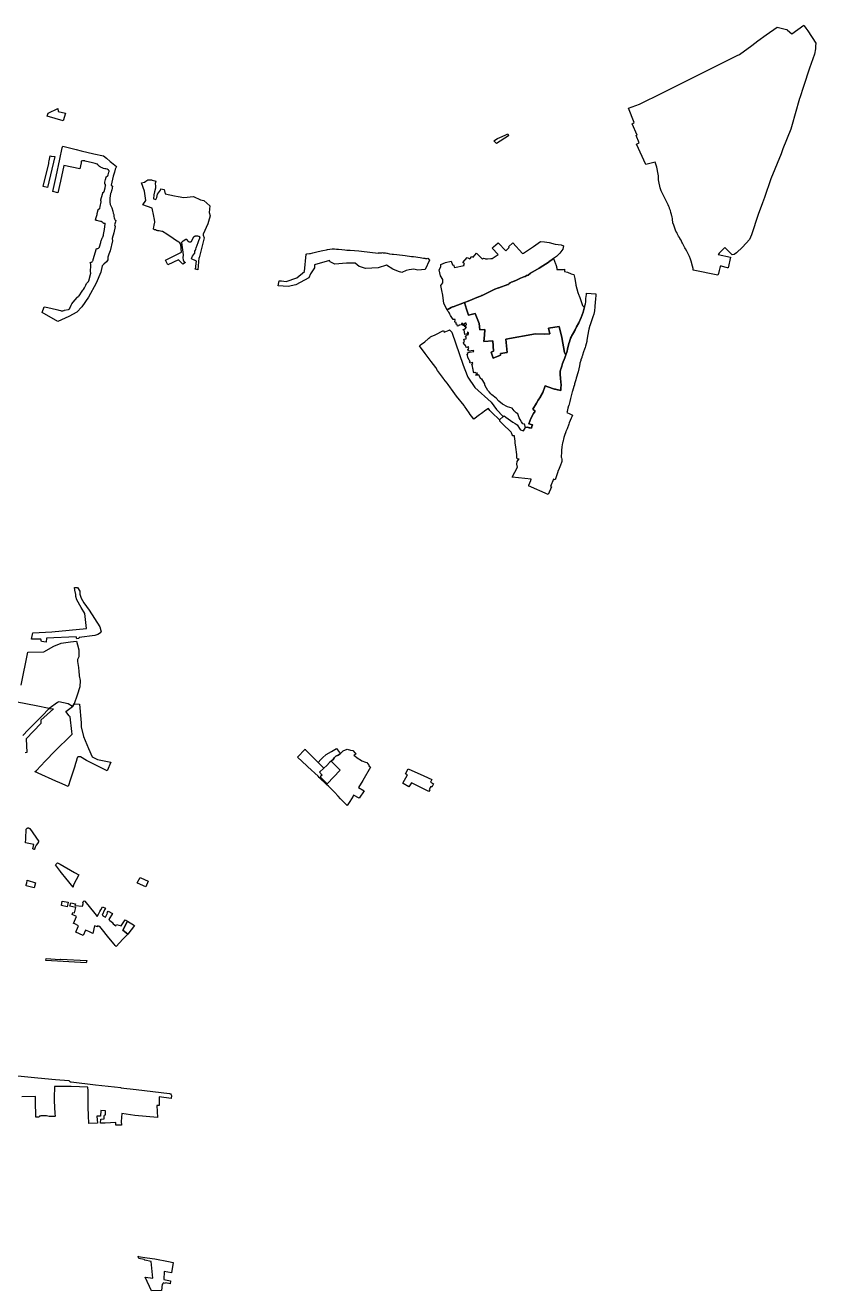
# Model space of a CAD drawing. Header units: inches. Extents: x 280195 to 293923, y 9098893 to 9120289.
# Drawn here: x 289799 to 293188, y 9100963 to 9106387 of the extents above; entities that cross this region are included whole.
import ezdxf

# ---------------------------------------------------------------- set-up
doc = ezdxf.new("R2010")
doc.units = ezdxf.units.IN
doc.header["$MEASUREMENT"] = 0
doc.layers.add('CIS', color=7, linetype='Continuous')

msp = doc.modelspace()

# ---------------------------------------------------------------- linework, layer by layer
at = {"layer": 'CIS'}
for points in [[(293154.1603, 9106363.3384), (293188.1408, 9106310.9062), (293187.3904, 9106298.3003), (293186.7056, 9106286.7939), (293182.4061, 9106263.6428), (293168.6723, 9106223.9674), (293161.5702, 9106203.4501), (293136.1914, 9106125.0803), (293120.2289, 9106075.7883), (293119.3808, 9106072.8847), (293100.4702, 9106008.1398), (293086.9303, 9105961.783), (293081.2028, 9105942.1734), (293047.7262, 9105857.4193), (293039.5308, 9105836.6707), (292995.6672, 9105729.0927), (292994.2209, 9105725.5454), (292969.8144, 9105653.8708), (292968.0933, 9105648.8161), (292960.0007, 9105626.1776), (292941.9656, 9105575.7248), (292913.1921, 9105489.4043), (292904.9238, 9105469.5605), (292873.7161, 9105435.663), (292848.6336, 9105411.3212), (292838.6852, 9105404.2304), (292830.3113, 9105403.0407), (292798.9992, 9105434.4242), (292774.5592, 9105409.9887), (292770.4581, 9105404.4323), (292822.5963, 9105393.937), (292812.5444, 9105347.5353), (292809.6232, 9105348.1934), (292783.3735, 9105355.505), (292783.2564, 9105355.5272), (292782.4748, 9105355.5956), (292781.6933, 9105355.5272), (292780.9354, 9105355.3242), (292780.2245, 9105354.9926), (292780.1489, 9105354.9397), (292779.5818, 9105354.5426), (292779.027, 9105353.9879), (292778.577, 9105353.3452), (292778.2455, 9105352.6342), (292778.0424, 9105351.8764), (292777.974, 9105351.0948), (292777.9745, 9105351.0287), (292777.3841, 9105347.9256), (292774.5568, 9105335.8004), (292770.9425, 9105323.886), (292767.8874, 9105315.6503), (292663.365, 9105337.0647), (292662.5431, 9105344.3479), (292660.5399, 9105354.9356), (292657.776, 9105365.2631), (292657.5087, 9105366.1642), (292654.5562, 9105375.7083), (292651.5985, 9105384.6131), (292647.6707, 9105395.6065), (292646.0956, 9105398.7425), (292644.3419, 9105402.19), (292635.1578, 9105419.5369), (292629.5589, 9105429.5658), (292627.4984, 9105433.2567), (292617.3935, 9105452.7774), (292614.8776, 9105457.9262), (292610.6745, 9105465.7732), (292606.2442, 9105473.2363), (292603.9306, 9105477.1337), (292600.6117, 9105482.8325), (292600.128, 9105483.7493), (292593.999, 9105495.365), (292593.8473, 9105495.6742), (292592.5841, 9105498.3908), (292592.3764, 9105498.824), (292588.8806, 9105505.489), (292579.6267, 9105530.3723), (292575.8947, 9105540.4074), (292575.765, 9105541.1988), (292575.4263, 9105545.5789), (292574.8811, 9105548.9302), (292573.8638, 9105557.3326), (292572.0481, 9105565.9714), (292571.2744, 9105569.6523), (292571.2532, 9105569.753), (292569.8815, 9105575.7667), (292567.6949, 9105584.7684), (292565.2147, 9105592.8044), (292561.8372, 9105602.1821), (292560.8265, 9105604.729), (292558.2881, 9105610.7147), (292555.192, 9105617.1558), (292528.9229, 9105671.8061), (292527.3733, 9105674.6819), (292525.8246, 9105678.0732), (292521.0434, 9105690.4935), (292515.4496, 9105717.3657), (292514.3066, 9105724.5522), (292514.3511, 9105741.4208), (292512.8329, 9105749.141), (292506.9579, 9105778.7788), (292499.7612, 9105801.2155), (292460.2247, 9105789.9747), (292420.1404, 9105877.1143), (292431.2529, 9105883.8612), (292418.5529, 9105914.4207), (292422.5218, 9105916.8019), (292400.6935, 9105964.8238), (292409.8216, 9105969.9832), (292385.2207, 9106031.4184), (292433.1476, 9106049.1615), (292531.6975, 9106098.3301), (292544.9563, 9106104.9452), (292614.6095, 9106139.6966), (292668.8383, 9106166.7524), (292708.099, 9106186.3404), (292767.942, 9106216.1973), (292851.7922, 9106258.0319), (292861.2471, 9106262.7491), (292913.7368, 9106300.845), (292940.7434, 9106320.4458), (292975.6876, 9106345.8075), (293022.4158, 9106379.7218), (293062.4938, 9106369.8284), (293064.3551, 9106368.9605), (293066.9554, 9106366.8645), (293086.5259, 9106351.0893), (293136.686, 9106387.2264), (293138.841, 9106384.3965), (293146.2091, 9106374.2684), (293154.1603, 9106363.3384)], [(289893.5349, 9105997.4639), (289897.5036, 9106010.4814), (289938.1437, 9106030.0077), (289940.0487, 9106017.3077), (289971.3225, 9106010.6403), (289962.115, 9105978.2551), (289893.5349, 9105997.4639)], [(290146.9343, 9105817.0674), (290163.7393, 9105803.2561), (290168.7928, 9105799.103), (290189.6686, 9105781.946), (290184.7153, 9105770.7123), (290181.699, 9105758.171), (290175.8253, 9105740.7085), (290168.2052, 9105701.3384), (290173.1265, 9105698.1635), (290169.9515, 9105682.1296), (290166.6177, 9105667.0484), (290164.7128, 9105666.8896), (290161.8428, 9105646.5265), (290161.379, 9105643.2358), (290161.6965, 9105629.2658), (290163.9191, 9105619.5821), (290171.0627, 9105604.3419), (290174.3965, 9105590.0546), (290175.9841, 9105582.4344), (290177.0953, 9105578.7832), (290179.159, 9105575.9257), (290178.8415, 9105567.8294), (290180.7465, 9105561.6382), (290182.1753, 9105557.3519), (290184.874, 9105552.5894), (290187.414, 9105551.002), (290186.779, 9105544.6519), (290181.699, 9105531.9518), (290184.5565, 9105524.3318), (290178.524, 9105498.2969), (290172.3421, 9105473.3689), (290172.6502, 9105463.6892), (290162.9665, 9105420.3504), (290157.2515, 9105406.0628), (290153.4415, 9105393.2041), (290153.9177, 9105381.2978), (290147.2502, 9105373.2015), (290136.1418, 9105362.9403), (290128.5177, 9105355.8977), (290123.1201, 9105328.5927), (290103.832, 9105282.1582), (290069.7007, 9105221.4362), (290041.4265, 9105180.971), (290020.8849, 9105157.9361), (289985.96, 9105139.2829), (289939.1285, 9105117.4548), (289871.2628, 9105155.5548), (289880.6594, 9105180.4813), (289889.3037, 9105178.5002), (289908.6486, 9105174.0666), (289938.1836, 9105167.2975), (289943.5126, 9105166.0762), (289951.0962, 9105164.3383), (289952.4034, 9105163.9509), (289956.3395, 9105163.3479), (289960.3163, 9105163.5496), (289964.1712, 9105164.5477), (289965.5332, 9105165.111), (289967.8809, 9105165.6715), (289983.414, 9105169.3794), (289984.0556, 9105169.4689), (289985.5711, 9105169.8749), (289986.9929, 9105170.538), (289988.2781, 9105171.4378), (289989.3875, 9105172.5473), (289990.2874, 9105173.8324), (289990.6342, 9105174.4951), (289995.9639, 9105187.9932), (289999.2002, 9105193.0903), (289999.4296, 9105193.4513), (290004.2224, 9105200.02), (290004.8801, 9105200.7987), (290021.5754, 9105220.5643), (290023.2943, 9105222.3135), (290023.7649, 9105222.7325), (290025.4025, 9105224.0271), (290027.7812, 9105225.5667), (290029.6794, 9105227.7572), (290029.8626, 9105228.0534), (290043.4269, 9105247.0849), (290046.505, 9105251.4037), (290048.3943, 9105254.1595), (290053.3705, 9105262.3762), (290057.6418, 9105270.9806), (290058.7309, 9105273.5079), (290058.9603, 9105274.0134), (290062.1233, 9105279.9035), (290065.5188, 9105284.7713), (290068.2766, 9105288.12), (290070.501, 9105290.2079), (290070.6734, 9105290.3011), (290071.1828, 9105290.6578), (290071.6226, 9105291.0976), (290071.9792, 9105291.607), (290072.242, 9105292.1706), (290072.3373, 9105292.4738), (290079.688, 9105324.5423), (290079.707, 9105324.7827), (290079.8311, 9105326.3543), (290079.5612, 9105328.8364), (290078.5683, 9105330.6611), (290078.23, 9105331.9767), (290079.7003, 9105358.1699), (290079.8357, 9105358.8449), (290079.8909, 9105359.476), (290080.0568, 9105361.3724), (290079.8357, 9105363.8997), (290079.1791, 9105366.3503), (290078.1069, 9105368.6496), (290076.8487, 9105370.488), (290078.8506, 9105370.6967), (290081.25, 9105371.3396), (290083.5012, 9105372.3894), (290085.536, 9105373.8141), (290087.2925, 9105375.5706), (290088.7172, 9105377.6053), (290089.767, 9105379.8566), (290089.9965, 9105380.5405), (290090.8167, 9105383.5203), (290103.9513, 9105431.2384), (290105.5869, 9105430.5765), (290107.313, 9105429.8804), (290108.6175, 9105430.0384), (290110.6683, 9105430.5879), (290112.5924, 9105431.4851), (290114.3315, 9105432.7028), (290115.8327, 9105434.204), (290117.0504, 9105435.9431), (290117.7856, 9105437.4464), (290122.5114, 9105455.6642), (290122.9993, 9105458.015), (290123.613, 9105459.8792), (290124.5453, 9105462.7114), (290129.0491, 9105474.7109), (290130.5873, 9105478.2434), (290131.2128, 9105479.2937), (290133.2324, 9105484.074), (290134.1337, 9105487.0255), (290134.2837, 9105487.5166), (290135.2697, 9105490.7454), (290135.329, 9105490.9931), (290138.6808, 9105511.6318), (290140.8464, 9105524.9668), (290142.3793, 9105534.4059), (290142.4627, 9105534.743), (290142.5016, 9105535.1873), (290142.4627, 9105535.6315), (290142.3473, 9105536.0623), (290142.1913, 9105536.3968), (290142.1588, 9105536.4665), (290141.903, 9105536.8319), (290141.8618, 9105536.873), (290141.5876, 9105537.1472), (290141.2223, 9105537.403), (290140.8181, 9105537.5915), (290140.3873, 9105537.7069), (290139.943, 9105537.7458), (290139.825, 9105537.7431), (290139.5404, 9105537.7589), (290136.5574, 9105538.3788), (290135.0336, 9105539.052), (290133.8524, 9105539.7804), (290132.9476, 9105540.4914), (290132.1698, 9105541.272), (290128.9138, 9105543.7923), (290125.2173, 9105545.6055), (290121.6263, 9105546.5731), (290116.2768, 9105547.9674), (290105.8015, 9105550.6976), (290104.004, 9105551.0386), (290101.0332, 9105552.2691), (290099.9997, 9105552.9368), (290100.8828, 9105554.2507), (290101.7387, 9105556.0861), (290102.2629, 9105558.0423), (290102.3401, 9105558.5441), (290107.0029, 9105576.4019), (290108.1904, 9105580.9495), (290112.3115, 9105596.7322), (290112.3522, 9105597.0246), (290112.5359, 9105597.71), (290112.8359, 9105598.3532), (290113.2428, 9105598.9344), (290113.7445, 9105599.4361), (290114.3258, 9105599.8432), (290114.9689, 9105600.1431), (290115.6544, 9105600.3268), (290116.1892, 9105600.385), (290116.5058, 9105600.4229), (290116.9897, 9105600.5525), (290117.4437, 9105600.7642), (290117.854, 9105601.0516), (290118.2083, 9105601.4058), (290118.4956, 9105601.8161), (290118.7073, 9105602.2702), (290118.7942, 9105602.5536), (290120.6887, 9105611.0095), (290125.0981, 9105630.6911), (290125.2719, 9105631.4666), (290125.3175, 9105631.6763), (290125.3586, 9105632.1464), (290125.3176, 9105632.6164), (290125.1953, 9105633.0722), (290124.9959, 9105633.4999), (290124.7252, 9105633.8865), (290124.3916, 9105634.2201), (290124.005, 9105634.4909), (290123.678, 9105634.6514), (290123.4743, 9105634.9757), (290123.0951, 9105635.789), (290122.8628, 9105636.6558), (290122.7846, 9105637.5498), (290122.8628, 9105638.4439), (290123.0951, 9105639.3107), (290123.1798, 9105639.5281), (290126.0787, 9105649.5306), (290131.1767, 9105667.9963), (290131.3533, 9105668.6359), (290131.6375, 9105669.6657), (290131.6897, 9105669.8213), (290131.925, 9105670.3261), (290132.2446, 9105670.7823), (290132.6385, 9105671.1762), (290133.0948, 9105671.4957), (290133.5996, 9105671.7311), (290134.1376, 9105671.8753), (290134.6457, 9105671.9235), (290134.7928, 9105671.9458), (290135.3172, 9105672.0863), (290135.8092, 9105672.3158), (290136.2538, 9105672.6271), (290136.6377, 9105673.0109), (290136.949, 9105673.4556), (290137.1784, 9105673.9475), (290137.3189, 9105674.4719), (290137.3452, 9105674.6516), (290141.0912, 9105690.5595), (290143.5284, 9105700.9097), (290143.7977, 9105702.0532), (290143.9054, 9105702.4789), (290143.951, 9105702.9997), (290143.9054, 9105703.5205), (290143.7701, 9105704.0255), (290143.5492, 9105704.4993), (290143.2493, 9105704.9274), (290142.8796, 9105705.2972), (290142.53, 9105705.55), (290142.1663, 9105705.7288), (290142.0858, 9105705.7851), (290141.7339, 9105706.0315), (290141.3607, 9105706.4047), (290141.0579, 9105706.8371), (290140.8348, 9105707.3155), (290140.7369, 9105707.64), (290140.3392, 9105708.504), (290140.0784, 9105709.4772), (290139.9906, 9105710.481), (290140.0784, 9105711.4848), (290140.3392, 9105712.458), (290140.3424, 9105712.4668), (290141.0163, 9105715.4182), (290143.396, 9105725.8408), (290143.4197, 9105725.9447), (290145.625, 9105735.604), (290145.7457, 9105735.9639), (290146.2852, 9105737.121), (290147.0175, 9105738.1669), (290147.9204, 9105739.0697), (290148.6137, 9105739.5848), (290149.1282, 9105739.6549), (290150.2428, 9105739.9537), (290151.2885, 9105740.4413), (290152.2337, 9105741.1031), (290152.7916, 9105741.661), (290153.0497, 9105741.919), (290153.7114, 9105742.8642), (290154.199, 9105743.91), (290154.4976, 9105745.0245), (290154.5906, 9105745.8549), (290157.465, 9105757.3105), (290157.8949, 9105758.3122), (290158.3315, 9105759.9416), (290158.4785, 9105761.6222), (290158.3316, 9105763.3027), (290157.8949, 9105764.9321), (290157.182, 9105766.4609), (290156.8601, 9105766.98), (290155.2861, 9105767.8891), (290150.3516, 9105770.1012), (290145.1372, 9105771.5341), (290140.5278, 9105772.1168), (290135.235, 9105773.5347), (290134.8439, 9105773.6583), (290128.4046, 9105776.092), (290121.8969, 9105779.3852), (290116.8072, 9105782.6423), (290115.357, 9105783.5154), (290113.038, 9105785.6813), (290111.9652, 9105787.2443), (290111.5502, 9105788.0382), (290111.5459, 9105788.0633), (290111.3225, 9105788.8969), (290110.9578, 9105789.6791), (290110.4628, 9105790.386), (290109.8526, 9105790.9962), (290109.7851, 9105791.0435), (290109.1457, 9105791.4913), (290108.3635, 9105791.8559), (290108.1656, 9105791.9231), (290099.1398, 9105794.259), (290087.8297, 9105797.1859), (290056.3753, 9105805.3258), (290055.0762, 9105805.6471), (290049.598, 9105806.4728), (290045.861, 9105806.5639), (290045.2949, 9105806.3952), (290040.9791, 9105805.5884), (290038.6301, 9105805.4874), (290038.7776, 9105804.7378), (290039.1904, 9105800.1521), (290038.7776, 9105795.5663), (290037.8251, 9105791.89), (290034.381, 9105777.8947), (290034.2754, 9105777.8921), (290033.001, 9105772.2873), (289965.0048, 9105786.1111), (289949.7648, 9105719.436), (289938.9698, 9105669.5884), (289918.0147, 9105674.9859), (289931.191, 9105739.756), (289946.7485, 9105813.5749), (289958.0198, 9105861.5176), (289960.2423, 9105868.9788), (290017.8741, 9105854.5504), (290039.1412, 9105849.5619), (290093.887, 9105836.7205), (290134.6574, 9105827.1573), (290146.9343, 9105817.0674)], [(291808.0695, 9105892.4987), (291824.2092, 9105901.7591), (291843.2592, 9105910.6227), (291859.0019, 9105918.2956), (291867.9978, 9105921.6029), (291871.4374, 9105913.6654), (291819.1821, 9105880.1955), (291808.0695, 9105892.4987)], [(289925.8986, 9105825.0274), (289894.6598, 9105691.7892), (289876.5679, 9105696.1116), (289899.6111, 9105795.392), (289900.5592, 9105800.0438), (289900.9742, 9105805.8487), (289906.2561, 9105827.8672), (289910.0425, 9105826.684), (289925.8986, 9105825.0274)], [(290349.583, 9105643.2596), (290358.3143, 9105640.8783), (290362.6799, 9105648.8158), (290366.6487, 9105663.8971), (290378.4697, 9105680.3334), (290380.5706, 9105686.4995), (290395.1804, 9105682.9723), (290398.7295, 9105665.1825), (290438.679, 9105656.3184), (290455.308, 9105653.4313), (290479.5115, 9105649.2292), (290520.9958, 9105653.5131), (290550.4253, 9105639.7956), (290565.4834, 9105636.1951), (290590.8835, 9105613.9701), (290587.1773, 9105585.074), (290591.4845, 9105570.1645), (290584.3748, 9105545.5861), (290581.739, 9105536.474), (290561.2499, 9105492.0102), (290562.3287, 9105488.1974), (290565.7809, 9105475.9959), (290544.1042, 9105391.1117), (290543.8715, 9105390.2003), (290538.8928, 9105339.2527), (290526.9865, 9105342.0308), (290530.9552, 9105348.7777), (290530.9552, 9105354.334), (290533.7334, 9105376.559), (290511.5083, 9105386.084), (290513.1563, 9105392.111), (290514.1773, 9105393.4132), (290516.7061, 9105396.9744), (290524.9008, 9105408.515), (290525.7715, 9105411.1764), (290525.583, 9105415.2835), (290525.5758, 9105415.5967), (290525.6795, 9105416.7825), (290525.9876, 9105417.9322), (290526.4907, 9105419.0111), (290526.6224, 9105419.2298), (290528.8053, 9105423.8512), (290530.5205, 9105427.6937), (290530.7874, 9105428.3543), (290532.0379, 9105432.7495), (290532.2356, 9105433.9766), (290536.2424, 9105445.2824), (290540.4003, 9105456.4982), (290541.7012, 9105459.8642), (290543.8866, 9105465.5188), (290547.5247, 9105475.073), (290548.3255, 9105477.2247), (290548.3321, 9105477.2426), (290548.4511, 9105477.6865), (290548.4912, 9105478.1443), (290548.4511, 9105478.6022), (290548.3321, 9105479.0461), (290548.1379, 9105479.4626), (290548.1212, 9105479.4865), (290547.8743, 9105479.8391), (290547.8239, 9105479.8973), (290544.6137, 9105481.3339), (290543.3943, 9105481.8319), (290539.4888, 9105482.8431), (290535.4597, 9105483.0474), (290535.284, 9105483.0377), (290527.3253, 9105482.7036), (290526.103, 9105482.5816), (290524.724, 9105482.2121), (290523.4301, 9105481.6088), (290522.2606, 9105480.7899), (290521.251, 9105479.7803), (290520.8497, 9105479.2611), (290515.0312, 9105469.2052), (290510.1756, 9105459.7939), (290510.0649, 9105459.5912), (290509.5766, 9105458.8938), (290508.9745, 9105458.2917), (290508.277, 9105457.8033), (290507.5055, 9105457.4435), (290506.6829, 9105457.2231), (290505.8347, 9105457.1489), (290504.9865, 9105457.2231), (290504.1641, 9105457.4435), (290503.3924, 9105457.8033), (290502.6949, 9105458.2917), (290502.6183, 9105458.3574), (290498.3269, 9105462.6595), (290492.9876, 9105468.0125), (290492.7079, 9105468.2691), (290492.0954, 9105468.698), (290491.4179, 9105469.014), (290490.6955, 9105469.2075), (290489.9507, 9105469.2726), (290489.2058, 9105469.2075), (290488.4836, 9105469.014), (290487.806, 9105468.698), (290487.5813, 9105468.5589), (290476.5292, 9105462.3136), (290475.1685, 9105461.4761), (290471.927, 9105458.8159), (290469.2665, 9105455.5742), (290476.8684, 9105403.6355), (290474.1828, 9105390.767), (290476.1863, 9105381.3215), (290479.7583, 9105374.5746), (290485.7114, 9105370.209), (290474.9958, 9105362.6684), (290456.47, 9105382.2809), (290411.1447, 9105360.5658), (290400.4576, 9105380.093), (290468.9214, 9105414.7464), (290465.6113, 9105447.0643), (290461.9464, 9105454.6851), (290461.9117, 9105454.7482), (290457.4829, 9105458.3855), (290442.6378, 9105466.786), (290434.0214, 9105472.8095), (290427.1548, 9105477.6097), (290406.9245, 9105490.8593), (290405.4869, 9105491.8007), (290387.6401, 9105502.9605), (290387.4729, 9105503.061), (290386.5979, 9105503.469), (290385.6653, 9105503.7189), (290384.7034, 9105503.803), (290384.2621, 9105503.7854), (290373.9615, 9105506.3821), (290372.2492, 9105506.7004), (290369.0822, 9105506.7195), (290367.7528, 9105506.6471), (290364.5848, 9105507.0641), (290362.026, 9105508.0694), (290356.9967, 9105510.3943), (290356.3819, 9105510.6477), (290355.0476, 9105511.0052), (290353.6715, 9105511.1256), (290353.6131, 9105511.1211), (290349.0731, 9105513.2843), (290348.9349, 9105513.3501), (290349.0353, 9105513.8682), (290348.8639, 9105516.5232), (290350.6535, 9105522.2204), (290352.3777, 9105531.1191), (290354.6919, 9105543.0639), (290354.6341, 9105544.8735), (290353.1928, 9105554.2987), (290351.7883, 9105562.2398), (290351.1317, 9105567.7047), (290351.0702, 9105569.5738), (290342.8224, 9105602.7281), (290302.8428, 9105618.0052), (290315.8486, 9105636.1158), (290310.2923, 9105676.597), (290297.9892, 9105711.5221), (290309.8954, 9105715.0941), (290316.2453, 9105718.666), (290324.9767, 9105724.2222), (290332.9142, 9105725.4128), (290340.8517, 9105725.4128), (290342.8361, 9105723.4285), (290354.3455, 9105721.0472), (290359.108, 9105719.8566), (290355.933, 9105709.5378), (290357.5205, 9105697.6315), (290357.5205, 9105689.694), (290353.5518, 9105673.4221), (290350.7736, 9105660.7221), (290349.583, 9105643.2596)], [(292090.9236, 9105410.0618), (292076.6361, 9105396.8327), (292064.4685, 9105387.5415), (292053.046, 9105379.3769), (292045.6849, 9105374.1153), (292044.8561, 9105373.5226), (292002.3441, 9105346.9008), (291966.0524, 9105324.7752), (291955.523, 9105316.5798), (291952.5664, 9105314.2787), (291950.6154, 9105315.6025), (291942.1547, 9105310.6437), (291936.8787, 9105308.4898), (291922.6087, 9105302.6641), (291904.8484, 9105295.4135), (291887.8984, 9105288.0113), (291882.5904, 9105285.6934), (291881.3217, 9105285.0047), (291878.2555, 9105283.3403), (291874.3022, 9105280.2635), (291871.7048, 9105277.557), (291871.5543, 9105277.4272), (291870.4918, 9105276.6833), (291869.3161, 9105276.1351), (291868.2571, 9105275.8362), (291830.2204, 9105262.2156), (291828.6465, 9105261.653), (291828.6359, 9105261.6492), (291812.8928, 9105256.0467), (291795.5411, 9105247.503), (291758.1893, 9105229.6183), (291755.4937, 9105228.4029), (291754.0373, 9105227.7462), (291744.1839, 9105223.3033), (291742.8901, 9105222.7747), (291697.83, 9105204.3585), (291682.492, 9105198.7341), (291633.3705, 9105180.7215), (291631.4434, 9105180.0149), (291631.0392, 9105179.8667), (291625.7393, 9105177.9232), (291607.8639, 9105167.6967), (291594.2047, 9105194.2187), (291589.9713, 9105230.2021), (291585.2088, 9105250.8396), (291580.4463, 9105271.4772), (291588.9129, 9105283.648), (291589.4421, 9105297.4064), (291579.7037, 9105313.2313), (291573.8725, 9105338.5556), (291581.4385, 9105352.5501), (291581.0044, 9105362.0443), (291601.3773, 9105370.7756), (291624.8724, 9105376.5435), (291630.7991, 9105359.9276), (291634.8207, 9105360.7743), (291639.4774, 9105349.5559), (291681.5992, 9105356.9643), (291678.6358, 9105360.3509), (291682.2342, 9105364.796), (291675.4608, 9105370.511), (291694.2992, 9105392.101), (291704.8825, 9105385.751), (291713.3492, 9105396.7577), (291719.4876, 9105392.736), (291733.9953, 9105410.0564), (291759.3861, 9105385.5002), (291763.6195, 9105389.7335), (291769.3185, 9105387.669), (291772.8575, 9105386.5427), (291780.536, 9105386.6142), (291795.4544, 9105387.1346), (291800.3355, 9105387.7706), (291826.0548, 9105404.1128), (291800.5836, 9105431.467), (291806.6205, 9105437.0636), (291826.6859, 9105454.8768), (291859.1482, 9105420.9098), (291873.4357, 9105435.1972), (291870.3321, 9105438.0868), (291889.0462, 9105454.2473), (291931.094, 9105409.8105), (291935.2483, 9105410.5739), (291977.7318, 9105439.2746), (292008.9027, 9105460.3328), (292024.7777, 9105459.8036), (292045.9444, 9105456.0994), (292071.3444, 9105449.7494), (292096.7445, 9105446.5744), (292107.3278, 9105442.3411), (292104.682, 9105427.5244), (292090.9236, 9105410.0618)], [(291241.1003, 9105419.4372), (291312.891, 9105411.2293), (291314.2409, 9105411.2855), (291316.3723, 9105411.3743), (291328.1669, 9105412.3948), (291331.2832, 9105412.8022), (291333.569, 9105412.6348), (291338.5915, 9105412.1118), (291343.3909, 9105411.4105), (291348.7776, 9105410.3843), (291350.3567, 9105410.0323), (291361.4161, 9105408.037), (291372.5896, 9105406.8356), (291378.6491, 9105406.5196), (291391.7519, 9105404.9119), (291428.4482, 9105400.4098), (291455.6132, 9105396.8509), (291464.2843, 9105395.7148), (291491.6863, 9105391.6293), (291505.9625, 9105389.5007), (291512.3203, 9105388.4811), (291515.3299, 9105387.7051), (291519.0704, 9105387.5023), (291522.7671, 9105388.1084), (291524.7193, 9105388.8861), (291531.8211, 9105381.0386), (291513.7596, 9105340.9257), (291482.7896, 9105338.266), (291465.158, 9105342.5202), (291445.6875, 9105338.8858), (291432.9667, 9105336.1006), (291413.4513, 9105327.2405), (291398.7505, 9105331.4057), (291375.5502, 9105342.5338), (291347.3476, 9105359.5201), (291311.7713, 9105347.0864), (291258.1137, 9105344.6363), (291231.6035, 9105353.8785), (291231.4075, 9105353.9468), (291213.5166, 9105367.7977), (291192.4461, 9105368.0928), (291176.0578, 9105368.3225), (291126.9929, 9105364.0036), (291106.6964, 9105372.8127), (291103.2532, 9105379.5349), (291038.576, 9105361.034), (291039.2357, 9105346.9692), (291022.8127, 9105322.3969), (291015.3253, 9105304.9218), (290958.8101, 9105274.4418), (290926.425, 9105267.0334), (290882.8216, 9105270.6317), (290887.6899, 9105292.01), (290897.9464, 9105291.9588), (290917.6149, 9105288.5529), (290962.8745, 9105305.1894), (290995.9511, 9105331.4057), (291003.0564, 9105405.8893), (291006.3749, 9105407.3177), (291018.3436, 9105409.3042), (291019.85, 9105409.1724), (291021.4527, 9105409.3126), (291022.0478, 9105409.4378), (291031.6646, 9105411.8085), (291037.3901, 9105413.22), (291054.9727, 9105417.4653), (291074.5561, 9105421.9842), (291090.0226, 9105425.3982), (291095.6347, 9105426.6033), (291104.8867, 9105428.1791), (291114.4928, 9105428.9967), (291124.1337, 9105428.9967), (291125.3508, 9105428.8932), (291133.7399, 9105428.1791), (291138.4443, 9105427.4762), (291142.6157, 9105427.1984), (291156.6333, 9105426.1143), (291168.7218, 9105424.9928), (291178.1336, 9105423.9995), (291181.9655, 9105423.7297), (291191.8966, 9105423.0304), (291192.0203, 9105423.0221), (291229.3058, 9105420.7846), (291229.9039, 9105420.7172), (291241.1003, 9105419.4372)], [(292077.9703, 9105340.5959), (292107.2744, 9105340.5955), (292111.813, 9105341.8207), (292111.4795, 9105332.1151), (292123.8978, 9105329.03), (292139.7019, 9105321.2961), (292151.4709, 9105319.4467), (292154.7431, 9105301.5845), (292158.1564, 9105283.5188), (292159.4741, 9105276.5446), (292160.089, 9105273.3733), (292163.7005, 9105257.2906), (292168.0969, 9105241.4044), (292169.4437, 9105237.0701), (292170.4786, 9105234.282), (292172.8275, 9105229.8064), (292174.5772, 9105227.3155), (292177.0983, 9105219.9924), (292182.8457, 9105203.2976), (292188.7845, 9105186.3026), (292189.6198, 9105184.9933), (292191.8275, 9105182.6424), (292194.3965, 9105181.0121), (292194.5506, 9105180.9143), (292197.2415, 9105179.9953), (292190.6136, 9105157.8889), (292182.8618, 9105134.5224), (292172.5635, 9105111.5063), (292163.2817, 9105094.5258), (292156.2369, 9105081.6379), (292153.84, 9105077.4336), (292153.4744, 9105076.7923), (292144.7427, 9105061.4759), (292142.3425, 9105057.2223), (292140.6658, 9105053.9749), (292136.8907, 9105045.4962), (292136.7443, 9105045.1672), (292133.5735, 9105036.0621), (292133.3672, 9105035.3704), (292131.907, 9105030.1664), (292129.8616, 9105022.8763), (292129.7306, 9105022.4095), (292125.749, 9105006.3961), (292125.6982, 9105006.1763), (292124.1475, 9104999.4708), (292121.9911, 9104990.1462), (292120.661, 9104986.0464), (292118.1992, 9104978.4589), (292116.6513, 9104973.688), (292111.2695, 9104985.3486), (292100.3554, 9105048.8487), (292087.7878, 9105096.4738), (292042.1469, 9105089.5285), (292047.7693, 9105064.7237), (292024.949, 9105062.7394), (291986.2536, 9105064.7236), (291859.2533, 9105041.9034), (291865.5372, 9104985.0179), (291837.0944, 9104980.3876), (291836.433, 9104972.7808), (291805.2126, 9104960.6955), (291796.3574, 9104986.3452), (291806.6761, 9104991.1077), (291803.9872, 9105034.1302), (291765.6039, 9105031.88), (291767.6759, 9105058.4015), (291769.5726, 9105082.6801), (291748.5382, 9105082.2833), (291744.9663, 9105108.4771), (291728.6944, 9105151.3397), (291698.9288, 9105144.5928), (291691.3881, 9105169.9928), (291682.492, 9105198.7341), (291697.83, 9105204.3585), (291742.8901, 9105222.7747), (291744.1839, 9105223.3033), (291754.0373, 9105227.7462), (291755.4937, 9105228.4029), (291758.1893, 9105229.6183), (291795.5411, 9105247.503), (291812.8928, 9105256.0467), (291828.6359, 9105261.6492), (291828.6465, 9105261.653), (291830.2204, 9105262.2156), (291868.2571, 9105275.8362), (291869.3161, 9105276.1351), (291870.4918, 9105276.6833), (291871.5543, 9105277.4272), (291871.7048, 9105277.557), (291874.3022, 9105280.2635), (291878.2555, 9105283.3403), (291881.3217, 9105285.0047), (291882.5904, 9105285.6934), (291887.8984, 9105288.0113), (291904.8484, 9105295.4135), (291922.6087, 9105302.6641), (291936.8787, 9105308.4898), (291942.1547, 9105310.6437), (291950.6154, 9105315.6025), (291952.5664, 9105314.2787), (291955.523, 9105316.5798), (291966.0524, 9105324.7752), (292002.3441, 9105346.9008), (292044.8561, 9105373.5226), (292045.6849, 9105374.1153), (292053.046, 9105379.3769), (292064.4685, 9105387.5415), (292073.2183, 9105364.9254), (292074.4215, 9105361.4486), (292076.4201, 9105353.8593), (292076.9562, 9105350.4174), (292077.6279, 9105346.1047), (292077.7654, 9105344.3449), (292077.9252, 9105342.2976), (292077.9703, 9105340.5959)], [(292151.3037, 9104839.4081), (292145.4824, 9104818.7042), (292145.4543, 9104818.6044), (292144.7084, 9104815.919), (292136.9929, 9104788.1412), (292133.4466, 9104774.1322), (292129.3925, 9104758.1176), (292128.6306, 9104755.5875), (292125.8027, 9104746.1986), (292122.6334, 9104731.3825), (292121.2301, 9104728.1629), (292134.5937, 9104721.3742), (292145.2953, 9104716.3792), (292141.9882, 9104708.5126), (292139.7883, 9104703.2798), (292131.4516, 9104682.8615), (292129.3319, 9104677.2605), (292129.2523, 9104677.0503), (292122.0644, 9104658.0571), (292117.1811, 9104645.4052), (292116.9369, 9104644.7727), (292110.971, 9104629.1189), (292108.1422, 9104619.8935), (292103.2907, 9104599.786), (292102.9638, 9104597.9102), (292099.8138, 9104579.8339), (292097.9772, 9104564.9589), (292097.9186, 9104563.0934), (292098.0438, 9104563.0735), (292097.6282, 9104549.8479), (292097.4609, 9104544.522), (292097.5111, 9104536.7003), (292097.7348, 9104533.083), (292097.8, 9104532.8739), (292098.9979, 9104527.6254), (292099.4001, 9104522.2572), (292098.9979, 9104516.8889), (292098.1935, 9104513.0119), (292093.6984, 9104501.3726), (292088.569, 9104487.9983), (292083.2606, 9104474.1574), (292082.9212, 9104473.0726), (292070.6274, 9104439.0717), (292064.0981, 9104442.0707), (292051.7795, 9104410.6825), (292055.9413, 9104409.1858), (292040.4841, 9104375.8879), (291957.4348, 9104413.2492), (291957.9986, 9104414.684), (291958.3471, 9104415.5711), (291966.5439, 9104436.4317), (291967.328, 9104438.2829), (291967.5829, 9104438.9696), (291968.3192, 9104441.2916), (291887.3301, 9104449.6896), (291909.7668, 9104493.9281), (291907.4385, 9104505.9932), (291908.7085, 9104517.4232), (291915.8878, 9104527.0986), (291916.2427, 9104527.2425), (291916.4632, 9104527.3072), (291916.2206, 9104527.2422), (291915.9304, 9104527.1858), (291914.5489, 9104527.065), (291914.5379, 9104527.064), (291913.1454, 9104527.1858), (291911.7951, 9104527.5476), (291910.5283, 9104528.1383), (291909.3833, 9104528.9401), (291908.3949, 9104529.9285), (291907.5931, 9104531.0735), (291907.0023, 9104532.3403), (291906.7386, 9104533.2181), (291906.7023, 9104533.9904), (291906.3293, 9104541.9395), (291906.0984, 9104546.8603), (291902.5064, 9104578.4379), (291899.898, 9104597.9511), (291898.9527, 9104605.0227), (291897.2146, 9104624.4691), (291897.2239, 9104624.7006), (291897.18, 9104625.2021), (291897.0497, 9104625.6883), (291896.837, 9104626.1445), (291896.5482, 9104626.5569), (291896.1922, 9104626.9128), (291895.7799, 9104627.2016), (291895.3236, 9104627.4143), (291894.8375, 9104627.5446), (291894.4409, 9104627.5866), (291889.6735, 9104627.7598), (291889.5884, 9104627.7571), (291889.3514, 9104627.7779), (291889.1217, 9104627.8394), (291888.9061, 9104627.9399), (291888.7477, 9104628.0508), (291888.7112, 9104628.0764), (291888.543, 9104628.2446), (291888.4066, 9104628.4394), (291888.3062, 9104628.655), (291888.2867, 9104628.7123), (291884.4553, 9104640.8942), (291884.3975, 9104641.0394), (291883.1653, 9104642.8835), (291882.9817, 9104643.0591), (291877.8677, 9104647.7352), (291850.2698, 9104674.379), (291840.5217, 9104683.5091), (291836.4013, 9104687.3682), (291835.6237, 9104688.7551), (291835.3183, 9104689.4396), (291834.581, 9104691.0918), (291834.0894, 9104692.2602), (291833.8661, 9104692.7252), (291832.0693, 9104695.6175), (291832.0817, 9104695.6285), (291848.4508, 9104710.0555), (291848.4628, 9104710.0661), (291852.5396, 9104713.6592), (291859.5482, 9104706.9156), (291889.5508, 9104686.0028), (291899.0189, 9104680.4186), (291908.4172, 9104674.8756), (291921.6845, 9104653.9834), (291922.0056, 9104653.8553), (291935.5736, 9104648.4405), (291944.3416, 9104663.689), (291951.2168, 9104664.3119), (291959.9654, 9104662.4837), (291969.8591, 9104660.4116), (291969.8787, 9104660.4017), (291969.8812, 9104660.4116), (291971.6376, 9104667.4506), (291973.4431, 9104674.8308), (291958.8996, 9104679.4655), (291966.0963, 9104701.9023), (291977.9496, 9104722.8573), (291984.8904, 9104732.6649), (291975.5248, 9104742.2804), (291990.8855, 9104767.5002), (291998.4612, 9104779.938), (292007.655, 9104795.0325), (292007.9996, 9104795.5984), (292018.6069, 9104813.0134), (292027.5747, 9104841.4121), (292039.0859, 9104837.6326), (292039.4388, 9104837.5167), (292068.3468, 9104828.0252), (292071.951, 9104826.9213), (292080.4157, 9104824.9305), (292083.8561, 9104824.3531), (292095.094, 9104821.5016), (292095.8998, 9104831.9224), (292096.3068, 9104846.251), (292096.3068, 9104846.2798), (292095.9052, 9104857.651), (292095.7764, 9104859.1243), (292095.44, 9104862.9744), (292094.7025, 9104868.9654), (292093.7715, 9104874.7574), (292093.7416, 9104875.2651), (292092.8359, 9104890.6466), (292092.71, 9104894.9678), (292093.0988, 9104902.385), (292093.1167, 9104902.7268), (292094.3321, 9104910.4009), (292094.9639, 9104913.1207), (292095.1103, 9104913.6286), (292096.3146, 9104917.8073), (292099.4024, 9104926.5779), (292103.1308, 9104937.1682), (292112.5494, 9104962.3397), (292113.8958, 9104965.9382), (292115.7095, 9104970.7852), (292116.6513, 9104973.688), (292118.1992, 9104978.4589), (292120.661, 9104986.0464), (292121.9911, 9104990.1462), (292124.1475, 9104999.4708), (292125.6982, 9105006.1763), (292125.749, 9105006.3961), (292129.7306, 9105022.4095), (292129.8616, 9105022.8763), (292131.907, 9105030.1664), (292133.3672, 9105035.3704), (292133.5735, 9105036.0621), (292136.7443, 9105045.1672), (292136.8907, 9105045.4962), (292140.6658, 9105053.9749), (292142.3425, 9105057.2223), (292144.7427, 9105061.4759), (292153.4744, 9105076.7923), (292153.84, 9105077.4336), (292156.2369, 9105081.6379), (292163.2817, 9105094.5258), (292172.5635, 9105111.5063), (292182.8618, 9105134.5224), (292190.6136, 9105157.8889), (292197.2415, 9105179.9953), (292197.4302, 9105180.6247), (292198.2426, 9105183.3342), (292198.7299, 9105185.0146), (292200.7145, 9105193.5811), (292201.9118, 9105202.2925), (292202.1185, 9105204.9651), (292203.1049, 9105216.9201), (292205.1241, 9105232.774), (292206.139, 9105238.985), (292206.1725, 9105239.4459), (292245.7737, 9105236.4566), (292243.373, 9105207.2541), (292243.159, 9105204.0932), (292243.2864, 9105201.652), (292241.5965, 9105180.8898), (292240.1449, 9105163.0555), (292236.9774, 9105148.8161), (292233.2672, 9105137.7592), (292227.7773, 9105124.9965), (292220.7033, 9105103.3734), (292218.8827, 9105096.2879), (292218.4299, 9105094.5258), (292215.9369, 9105084.8234), (292210.13, 9105055.3949), (292207.1188, 9105036.1851), (292206.5302, 9105032.4304), (292201.0401, 9105011.8622), (292199.3015, 9105006.314), (292197.014, 9104999.0145), (292193.2857, 9104987.5112), (292188.2535, 9104973.1219), (292187.8285, 9104971.9065), (292185.8627, 9104965.9381), (292185.209, 9104963.9537), (292181.4765, 9104952.622), (292180.7136, 9104950.2494), (292177.5408, 9104938.7961), (292177.2712, 9104937.4953), (292175.2474, 9104927.7292), (292169.6484, 9104902.237), (292161.3004, 9104874.0895), (292159.5128, 9104868.0621), (292154.3794, 9104850.2586), (292153.3727, 9104846.767), (292151.3037, 9104839.4081)], [(291691.3881, 9105169.9928), (291698.9288, 9105144.5928), (291728.6944, 9105151.3397), (291744.9663, 9105108.4771), (291748.5382, 9105082.2833), (291769.5726, 9105082.6801), (291767.6759, 9105058.4015), (291765.6039, 9105031.88), (291803.9872, 9105034.1302), (291806.6761, 9104991.1077), (291796.3574, 9104986.3452), (291805.2126, 9104960.6955), (291836.433, 9104972.7808), (291837.0944, 9104980.3876), (291865.5372, 9104985.0179), (291859.2533, 9105041.9034), (291986.2536, 9105064.7236), (292024.949, 9105062.7394), (292047.7693, 9105064.7237), (292042.1469, 9105089.5285), (292087.7878, 9105096.4738), (292100.3554, 9105048.8487), (292111.2695, 9104985.3486), (292116.6513, 9104973.688), (292115.7095, 9104970.7852), (292113.8958, 9104965.9382), (292112.5494, 9104962.3397), (292103.1308, 9104937.1682), (292099.4024, 9104926.5779), (292096.3146, 9104917.8073), (292095.1103, 9104913.6286), (292094.9639, 9104913.1207), (292094.3321, 9104910.4009), (292093.1167, 9104902.7268), (292093.0988, 9104902.385), (292092.71, 9104894.9678), (292092.8359, 9104890.6466), (292093.7416, 9104875.2651), (292093.7715, 9104874.7574), (292094.7025, 9104868.9654), (292095.44, 9104862.9744), (292095.7764, 9104859.1243), (292095.9052, 9104857.651), (292096.3068, 9104846.2798), (292096.3068, 9104846.251), (292095.8998, 9104831.9224), (292095.094, 9104821.5016), (292083.8561, 9104824.3531), (292080.4157, 9104824.9305), (292071.951, 9104826.9213), (292068.3468, 9104828.0252), (292039.4388, 9104837.5167), (292039.0859, 9104837.6326), (292027.5747, 9104841.4121), (292018.6069, 9104813.0134), (292007.9996, 9104795.5984), (292007.655, 9104795.0325), (291998.4612, 9104779.938), (291990.8855, 9104767.5002), (291975.5248, 9104742.2804), (291984.8904, 9104732.6649), (291977.9496, 9104722.8573), (291966.0963, 9104701.9023), (291958.8996, 9104679.4655), (291973.4431, 9104674.8308), (291971.6376, 9104667.4506), (291969.8812, 9104660.4116), (291951.2168, 9104664.3119), (291944.3416, 9104663.689), (291940.2849, 9104676.9542), (291932.1419, 9104679.473), (291927.3795, 9104687.6752), (291921.0294, 9104696.9356), (291917.3253, 9104704.344), (291911.462, 9104721.3363), (291903.7918, 9104726.4896), (291894.6636, 9104734.6917), (291886.9907, 9104745.5396), (291867.2792, 9104751.2282), (291845.1865, 9104762.8699), (291829.7083, 9104775.5699), (291818.088, 9104788.89), (291799.5041, 9104803.6065), (291794.9569, 9104807.2074), (291787.7023, 9104816.4484), (291783.0836, 9104821.1767), (291776.0986, 9104831.9717), (291769.6428, 9104844.1425), (291768.9018, 9104851.1276), (291756.7311, 9104871.9768), (291751.8627, 9104869.8602), (291744.3485, 9104888.9101), (291733.4477, 9104885.7351), (291731.6485, 9104889.7568), (291738.2102, 9104892.4026), (291736.8344, 9104897.1651), (291730.9077, 9104895.2601), (291729.2142, 9104898.6468), (291724.4518, 9104897.1651), (291721.3827, 9104902.0335), (291719.2538, 9104911.8357), (291718.8248, 9104916.4696), (291716.3027, 9104925.6344), (291713.2335, 9104935.2652), (291718.3135, 9104937.0644), (291716.6202, 9104941.5095), (291707.3068, 9104938.9694), (291704.0789, 9104944.187), (291707.2539, 9104945.2982), (291705.5076, 9104948.7907), (291702.3326, 9104951.6483), (291697.2526, 9104964.3482), (291693.9189, 9104976.8896), (291697.0939, 9104977.6833), (291695.5064, 9104983.2396), (291703.2852, 9104986.0971), (291721.8589, 9104988.4783), (291721.3827, 9104993.3996), (291699.4752, 9104990.3833), (291697.2526, 9104997.0508), (291700.2689, 9104998.6384), (291698.0465, 9105004.9884), (291700.5864, 9105005.7821), (291699.6339, 9105008.7984), (291689.3151, 9105006.5759), (291688.3626, 9105013.5609), (291684.8701, 9105013.7196), (291684.5526, 9105017.5296), (291680.5838, 9105018.3234), (291678.3613, 9105026.1022), (291681.8538, 9105032.1347), (291679.4726, 9105041.1835), (291690.109, 9105043.2472), (291689.6326, 9105047.2159), (291686.6163, 9105055.3122), (291691.3789, 9105057.5347), (291691.5377, 9105059.4397), (291695.3476, 9105061.0272), (291697.0939, 9105059.1222), (291699.8644, 9105066.5092), (291698.8401, 9105069.2822), (291695.8239, 9105073.251), (291694.7126, 9105068.0122), (291694.7594, 9105064.3646), (291683.4907, 9105062.2066), (291682.6476, 9105072.4572), (291681.0601, 9105081.3473), (291677.7263, 9105080.7123), (291677.0913, 9105082.776), (291684.8701, 9105085.7923), (291690.9026, 9105093.8885), (291684.0763, 9105094.3648), (291683.2826, 9105099.2861), (291688.6801, 9105099.7623), (291688.6801, 9105102.7786), (291690.2676, 9105102.9373), (291689.9501, 9105110.5573), (291683.9176, 9105110.3986), (291684.0763, 9105107.5411), (291679.9488, 9105107.3824), (291680.2663, 9105100.2386), (291676.1388, 9105099.4448), (291675.6626, 9105108.4936), (291669.1538, 9105108.4936), (291669.7888, 9105103.8898), (291657.4062, 9105102.3023), (291657.4063, 9105098.4923), (291651.6913, 9105097.8573), (291650.7388, 9105105.0011), (291646.9288, 9105105.4773), (291647.0875, 9105114.0498), (291641.2138, 9105114.8436), (291641.8488, 9105126.9086), (291634.3875, 9105126.5911), (291627.5612, 9105134.8461), (291622.2001, 9105143.6544), (291619.8639, 9105148.4407), (291617.4453, 9105153.8361), (291615.6779, 9105157.9291), (291611.4919, 9105161.464), (291607.8639, 9105167.6967), (291625.7393, 9105177.9232), (291631.0392, 9105179.8667), (291631.4434, 9105180.0149), (291633.3705, 9105180.7215), (291682.492, 9105198.7341), (291691.3881, 9105169.9928)], [(291627.9611, 9105072.2396), (291676.1657, 9104929.9623), (291683.5347, 9104911.8234), (291696.8033, 9104879.1622), (291726.569, 9104835.1089), (291796.0223, 9104771.212), (291819.8348, 9104740.2557), (291848.4628, 9104710.0661), (291848.4508, 9104710.0555), (291832.0817, 9104695.6285), (291831.8957, 9104695.8395), (291830.3558, 9104697.5865), (291826.3858, 9104701.4813), (291805.2066, 9104721.6685), (291791.346, 9104735.7769), (291784.6059, 9104744.4577), (291774.4316, 9104736.9557), (291755.8326, 9104723.2418), (291747.4154, 9104717.0362), (291722.1266, 9104698.3923), (291711.9511, 9104711.7526), (291707.3596, 9104718.3437), (291701.7233, 9104726.4347), (291682.3139, 9104754.2974), (291680.3002, 9104757.1882), (291648.4189, 9104797.5506), (291626.1036, 9104827.9191), (291622.7298, 9104832.7343), (291622.1354, 9104833.5826), (291611.8384, 9104848.2786), (291608.7889, 9104852.6308), (291594.1369, 9104870.1019), (291591.7489, 9104872.9494), (291567.0314, 9104908.2916), (291558.9871, 9104919.7938), (291539.3425, 9104946.2408), (291513.9137, 9104980.4748), (291489.6398, 9105012.9892), (291492.2584, 9105015.2247), (291494.3452, 9105017.0061), (291511.6225, 9105029.9258), (291527.184, 9105043.6241), (291529.9887, 9105046.6812), (291533.0811, 9105049.5155), (291533.0869, 9105049.5204), (291536.7569, 9105052.1158), (291536.9765, 9105052.244), (291540.0127, 9105053.7533), (291555.9452, 9105060.4715), (291591.8131, 9105078.6337), (291594.5979, 9105072.0869), (291615.9666, 9105080.9285), (291617.6313, 9105081.6172), (291627.9611, 9105072.2396)], [(290097.4049, 9103771.9999), (290030.5974, 9103763.7317), (290029.2745, 9103758.44), (290020.3449, 9103758.1093), (290017.9195, 9103765.5397), (289889.927, 9103760.9095), (289889.2656, 9103743.7115), (289869.0911, 9103745.3652), (289865.453, 9103756.6099), (289825.4347, 9103755.6178), (289832.0493, 9103783.7298), (289912.4443, 9103787.0014), (290062.2373, 9103801.5892), (290053.969, 9103866.0816), (290038.7555, 9103891.8784), (290020.5653, 9103923.9593), (290015.6044, 9103938.1807), (290016.2658, 9103947.7718), (290012.2971, 9103966.2927), (290010.6434, 9103976.876), (290022.9907, 9103977.714), (290033.574, 9103961.5081), (290033.574, 9103948.279), (290038.8657, 9103931.081), (290050.1105, 9103911.8987), (290073.5923, 9103879.8179), (290119.2331, 9103809.0417), (290124.8555, 9103787.2135), (290123.2018, 9103784.8984), (290117.5794, 9103780.5989), (290109.642, 9103775.9687), (290097.4049, 9103771.9999)], [(290086.1882, 9103252.1091), (290108.6778, 9103240.2028), (290166.1521, 9103228.3418), (290150.0125, 9103191.8294), (290096.2548, 9103218.7082), (290061.1123, 9103236.2795), (290035.7123, 9103251.3607), (290029.6342, 9103251.9628), (290028.4336, 9103252.0817), (290027.3095, 9103251.9833), (290026.3318, 9103251.7213), (290026.2197, 9103251.6913), (290025.1971, 9103251.2144), (290024.2728, 9103250.5673), (290023.475, 9103249.7694), (290022.8278, 9103248.8451), (290022.351, 9103247.8226), (290022.0717, 9103246.8028), (290017.1612, 9103231.1915), (290014.7177, 9103223.4232), (290009.676, 9103207.3944), (289993.2564, 9103155.1933), (289983.8, 9103125.1296), (289948.029, 9103139.6056), (289929.6497, 9103147.0434), (289854.1678, 9103181.7982), (289841.2389, 9103187.703), (289842.325, 9103188.7006), (289846.9477, 9103192.9461), (289884.698, 9103232.9331), (289891.0615, 9103239.6737), (289920.2736, 9103270.6167), (289921.3833, 9103271.7921), (290000.7872, 9103348.9393), (289999.3317, 9103360.0263), (289991.0805, 9103422.8806), (289987.4183, 9103427.4233), (289973.0059, 9103445.3007), (290002.1101, 9103468.0549), (290008.4601, 9103478.9029), (290032.0081, 9103477.5799), (290039.4164, 9103397.1464), (290038.8277, 9103380.6969), (290048.6769, 9103339.2026), (290070.9019, 9103287.3442), (290086.1882, 9103252.1091)], [(291245.8524, 9103150.8655), (291227.5263, 9103120.6829), (291251.6155, 9103105.7548), (291230.4488, 9103073.7401), (291207.2032, 9103087.211), (291204.6469, 9103083.0006), (291190.4972, 9103059.6964), (291179.9476, 9103042.3213), (291170.6201, 9103051.5114), (291166.8063, 9103055.2691), (291150.7824, 9103071.0573), (291140.8521, 9103083.0006), (291139.9515, 9103084.0838), (291127.0968, 9103098.3603), (291117.7868, 9103107.8675), (291113.6555, 9103112.0862), (291099.6512, 9103125.237), (291092.4936, 9103131.4154), (291059.2683, 9103163.209), (291054.3482, 9103168.5407), (291010.1235, 9103209.4136), (291005.778, 9103213.4299), (290966.4707, 9103249.7582), (290998.7557, 9103284.1657), (290999.1169, 9103283.5472), (291078.7037, 9103202.9021), (291060.8059, 9103185.1957), (291072.3537, 9103173.2687), (291062.9944, 9103166.0736), (291092.8838, 9103136.1839), (291149.7761, 9103194.4848), (291110.5803, 9103233.1163), (291112.4413, 9103234.5445), (291119.638, 9103240.4712), (291124.2947, 9103247.2446), (291130.433, 9103254.0179), (291140.5931, 9103259.3096), (291149.4831, 9103264.3897), (291161.886, 9103276.8286), (291179.2098, 9103284.1797), (291193.716, 9103280.7636), (291203.057, 9103279.3132), (291213.0988, 9103267.3739), (291216.1366, 9103263.2985), (291208.0647, 9103259.0359), (291227.0716, 9103244.1303), (291228.3842, 9103243.1009), (291230.4645, 9103241.4695), (291232.4363, 9103241.1395), (291242.0066, 9103234.112), (291257.7167, 9103229.3074), (291264.2159, 9103227.4824), (291271.797, 9103216.5443), (291273.3835, 9103215.6605), (291272.2672, 9103213.7221), (291279.7076, 9103206.625), (291245.8524, 9103150.8655)], [(291092.1213, 9103214.8595), (291078.7037, 9103202.9021), (291054.5111, 9103227.4164), (291066.6276, 9103240.3607), (291073.0713, 9103247.2446), (291089.5813, 9103262.2729), (291112.8647, 9103274.973), (291133.6488, 9103287.2668), (291146.0964, 9103270.7396), (291149.4831, 9103264.3897), (291140.5931, 9103259.3096), (291130.433, 9103254.0179), (291124.2947, 9103247.2446), (291119.638, 9103240.4712), (291112.4413, 9103234.5445), (291110.5803, 9103233.1163), (291103.3397, 9103227.5595), (291092.1213, 9103214.8595)], [(291418.3487, 9103138.2934), (291438.154, 9103174.6837), (291429.8179, 9103178.7974), (291440.6798, 9103199.7153), (291507.8008, 9103169.7099), (291541.8422, 9103154.4922), (291537.0412, 9103142.4261), (291549.7949, 9103135.3792), (291542.7765, 9103121.7917), (291538.4378, 9103124.1403), (291530.8923, 9103111.0768), (291533.0783, 9103109.8844), (291529.5626, 9103103.5799), (291454.705, 9103139.8711), (291444.1476, 9103122.8777), (291419.6818, 9103137.3031), (291418.3487, 9103138.2934)], [(289808.6443, 9102946.0994), (289808.9181, 9102946.2042), (289810.4052, 9102946.6027), (289811.9391, 9102946.7368), (289813.4727, 9102946.6027), (289814.9598, 9102946.2042), (289816.3551, 9102945.5536), (289817.6163, 9102944.6705), (289818.5398, 9102943.7731), (289857.5755, 9102889.1126), (289856.589, 9102887.9082), (289850.9826, 9102880.3279), (289846.0392, 9102872.2994), (289841.7946, 9102863.8806), (289838.2792, 9102855.1322), (289838.1017, 9102854.6259), (289837.9964, 9102854.4224), (289837.919, 9102854.2529), (289832.2179, 9102856.7754), (289835.4139, 9102876.1289), (289800.6132, 9102883.5861), (289801.1371, 9102900.7068), (289801.4569, 9102901.8997), (289801.6379, 9102903.9694), (289801.5047, 9102905.7469), (289803.1075, 9102937.7742), (289803.1065, 9102937.9044), (289803.1925, 9102938.8859), (289803.2408, 9102939.4383), (289803.6392, 9102940.9254), (289804.29, 9102942.3207), (289805.1729, 9102943.5819), (289806.2616, 9102944.6704), (289807.5227, 9102945.5537), (289808.6443, 9102946.0994)], [(290004.8027, 9102692.4825), (290004.8028, 9102692.4689), (289972.9628, 9102731.1854), (289954.1146, 9102754.1043), (289953.18, 9102755.2407), (289949.86, 9102759.8896), (289937.1057, 9102777.7489), (289929.2102, 9102788.8048), (289938.0793, 9102797.559), (289943.1701, 9102794.5437), (289948.5069, 9102791.7344), (290010.765, 9102755.6279), (290010.7809, 9102755.6187), (290028.4736, 9102745.3578), (290006.0499, 9102702.9189), (290005.4852, 9102701.353), (290004.681, 9102697.4397), (290004.681, 9102693.4446), (290004.8027, 9102692.4825)], [(289807.3069, 9102723.0947), (289843.4664, 9102711.687), (289837.9102, 9102690.1234), (289802.7634, 9102698.3871), (289803.7019, 9102702.6628), (289804.7812, 9102707.5794), (289805.5316, 9102712.1892), (289806.9046, 9102720.6231), (289807.3069, 9102723.0947)], [(290294.8825, 9102732.516), (290325.8966, 9102718.0908), (290315.8169, 9102694.9478), (290280.8404, 9102710.3283), (290278.7788, 9102711.2348), (290291.6113, 9102734.6505), (290294.8825, 9102732.516)], [(289957.382, 9102633.4549), (289983.6871, 9102628.3672), (289979.5285, 9102609.0813), (289954.0104, 9102614.1728), (289957.382, 9102633.4549)], [(290238.0287, 9102547.3173), (290217.1589, 9102508.8645), (290239.3154, 9102491.819), (290227.8532, 9102480.2184), (290218.1458, 9102469.7044), (290189.1354, 9102438.2832), (290185.0007, 9102443.376), (290184.8521, 9102443.5592), (290180.2312, 9102449.2507), (290157.9932, 9102476.3463), (290124.6135, 9102517.4607), (290119.1101, 9102524.7632), (290109.3734, 9102526.7741), (290108.8522, 9102524.1678), (290108.6326, 9102523.0699), (290096.5676, 9102526.5624), (290088.9476, 9102494.389), (290071.4126, 9102502.6847), (290057.9791, 9102509.0737), (290047.9124, 9102485.1239), (290016.1623, 9102500.5226), (290025.7927, 9102524.3816), (290027.2749, 9102527.5102), (290011.1278, 9102535.0677), (290005.7829, 9102537.7923), (290018.9492, 9102566.5182), (290000.4955, 9102575.2751), (290002.8665, 9102584.2351), (290010.6102, 9102582.8897), (290015.5951, 9102605.8554), (289990.4551, 9102611.3962), (289994.1933, 9102625.2318), (290014.1427, 9102621.9039), (290012.2133, 9102613.8672), (290045.2738, 9102611.2588), (290046.9335, 9102620.8734), (290047.0468, 9102624.6904), (290045.8461, 9102629.0275), (290052.2573, 9102634.7506), (290054.2882, 9102632.2765), (290097.9748, 9102579.7414), (290107.242, 9102567.4994), (290112.3663, 9102574.6879), (290119.3463, 9102588.0263), (290123.358, 9102595.6925), (290129.9287, 9102608.1022), (290142.9645, 9102602.3291), (290139.3526, 9102595.1378), (290128.5947, 9102573.4939), (290132.0501, 9102571.8544), (290131.4151, 9102570.3728), (290142.9509, 9102563.9169), (290151.8409, 9102582.0145), (290150.7827, 9102583.0728), (290152.3263, 9102585.8944), (290154.6705, 9102590.1793), (290172.71, 9102579.6447), (290157.4127, 9102554.0777), (290162.2487, 9102549.8409), (290173.8903, 9102541.5858), (290173.0437, 9102540.1042), (290175.372, 9102536.2942), (290188.072, 9102527.8275), (290191.0281, 9102532.9771), (290210.7243, 9102527.469), (290227.2372, 9102553.5621), (290238.0287, 9102547.3173)], [(290238.0287, 9102547.3173), (290266.8984, 9102529.1012), (290239.3154, 9102491.819), (290217.1589, 9102508.8645), (290238.0287, 9102547.3173)], [(289887.1956, 9102379.1086), (289888.5987, 9102386.7941), (289946.8067, 9102383.4645), (289947.5058, 9102383.4111), (289948.3052, 9102383.481), (289949.0804, 9102383.6888), (289949.8077, 9102384.0279), (290062.8477, 9102379.2643), (290060.8288, 9102368.1946), (289887.1956, 9102379.1086)], [(290315.2241, 9101021.0427), (290345.5431, 9101016.3053), (290345.5454, 9101016.2801), (290345.7041, 9101016.2801), (290345.5431, 9101016.3053), (290339.0365, 9101087.8764), (290311.5728, 9101093.4328), (290309.6678, 9101096.4491), (290285.6965, 9101100.8941), (290282.8783, 9101110.7014), (290283.1657, 9101109.7285), (290321.875, 9101104.2689), (290322.4298, 9101104.1906), (290354.3567, 9101099.6876), (290354.4981, 9101099.6676), (290413.9982, 9101088.2505), (290432.7445, 9101084.6533), (290426.1905, 9101039.7752), (290394.2158, 9101045.3141), (290393.1705, 9101010.724), (290421.428, 9101005.009), (290419.8404, 9100992.4677), (290402.2192, 9100996.2776), (290400.6317, 9100993.4201), (290390.9479, 9100997.3889), (290389.3605, 9100990.5626), (290385.5505, 9100991.5151), (290383.0105, 9100963.8925), (290340.6241, 9100963.2575), (290313.1603, 9101021.2014), (290315.2241, 9101021.0427)]]:
    msp.add_lwpolyline(points, close=True, dxfattribs=at)
for points in [[(289781.9102, 9103559.3231), (289810.3008, 9103699.9364), (289878.3591, 9103701.4403), (289921.5443, 9103726.2755), (289952.7652, 9103739.5046), (289993.104, 9103743.8672), (290019.1975, 9103746.6891), (290023.8277, 9103731.8062), (290029.4501, 9103709.978), (290028.7887, 9103691.7879), (290028.4579, 9103680.5431), (290023.4971, 9103668.6369), (290023.8277, 9103660.0377), (290027.7965, 9103634.9024), (290029.4501, 9103616.7122), (290029.7114, 9103602.0809), (290029.7809, 9103598.1914), (290034.0803, 9103578.3476), (290033.0882, 9103552.2199), (290021.2061, 9103515.6307), (290021.2061, 9103515.6307), (290008.4601, 9103478.9029), (290002.1101, 9103468.0549), (289983.4613, 9103479.2483), (289942.7686, 9103487.2166), (289936.9532, 9103484.455), (289901.0851, 9103458.2319), (289845.6872, 9103469.6893), (289764.8663, 9103486.4047)], [(289788.4445, 9103342.7444), (289812.0433, 9103366.9397), (289870.2325, 9103426.5996), (289901.0851, 9103458.2319), (289919.6442, 9103457.1403), (289919.6442, 9103457.1403), (289866.153, 9103408.6473), (289865.2541, 9103394.9504), (289803.4076, 9103329.4659), (289805.2786, 9103270.8428), (289798.7083, 9103268.1754)], [(289768.0117, 9101884.662), (289852.9277, 9101876.2037), (289929.5136, 9101868.5753), (289985.8171, 9101864.3419), (289991.7438, 9101858.6268), (289995.8939, 9101858.1603), (290100.964, 9101846.3501), (290209.4185, 9101834.0647), (290209.4185, 9101833.0065), (290274.7427, 9101825.6068), (290416.983, 9101808.6734), (290422.4863, 9101806.7684), (290425.0263, 9101803.3817), (290426.4255, 9101799.4389), (290425.0263, 9101786.4484), (290373.472, 9101794.4816), (290372.7445, 9101756.3917), (290362.7962, 9101756.3917), (290365.9712, 9101705.1682), (290268.9713, 9101714.0197), (290212.9419, 9101723.136), (290210.6522, 9101687.8037), (290212.329, 9101672.0825), (290187.9873, 9101672.9292), (290187.7757, 9101683.7242), (290142.407, 9101682.0081), (290122.0741, 9101681.3082), (290122.5293, 9101698.9059), (290137.7693, 9101699.3821), (290137.2931, 9101712.2409), (290139.1981, 9101715.5747), (290143.0081, 9101717.0034), (290143.0081, 9101734.7834), (290123.7994, 9101735.101), (290121.8943, 9101711.2884), (290106.178, 9101710.8122), (290108.5854, 9101680.8439), (290071.4462, 9101679.5654), (290071.4372, 9101679.8297), (290070.2632, 9101714.3359), (290070.2452, 9101714.8648), (290069.577, 9101749.7462), (290068.8265, 9101788.9148), (290068.2132, 9101820.9334), (290067.9738, 9101834.4116), (290067.955, 9101835.4721), (289995.3404, 9101839.0662), (289994.3596, 9101839.1147), (289924.9233, 9101837.9145), (289924.9233, 9101837.5175), (289924.9233, 9101824.0942), (289924.9234, 9101821.1973), (289924.649, 9101819.3317), (289922.9805, 9101807.9857), (289922.677, 9101799.4879), (289922.5919, 9101797.1055), (289922.7755, 9101790.4954), (289922.9805, 9101783.1168), (289923.2254, 9101776.7098), (289925.312, 9101722.1103), (289926.8061, 9101710.6556), (289926.8083, 9101710.6384), (289926.4946, 9101710.615), (289916.5059, 9101709.8704), (289915.7304, 9101709.8676), (289906.0533, 9101709.8333), (289901.1131, 9101710.2078), (289895.6089, 9101711.6954), (289889.8073, 9101713.0343), (289885.3445, 9101713.1829), (289877.014, 9101712.7367), (289866.6007, 9101712.2904), (289863.0305, 9101711.8441), (289860.5016, 9101710.654), (289858.419, 9101709.0177), (289855.6488, 9101707.4048), (289844.9836, 9101706.7695), (289843.1574, 9101777.1049), (289843.1536, 9101777.2526), (289842.659, 9101796.3035), (289785.0829, 9101793.6345)]]:
    msp.add_lwpolyline(points, dxfattribs=at)

doc.saveas('drawing.dxf')
